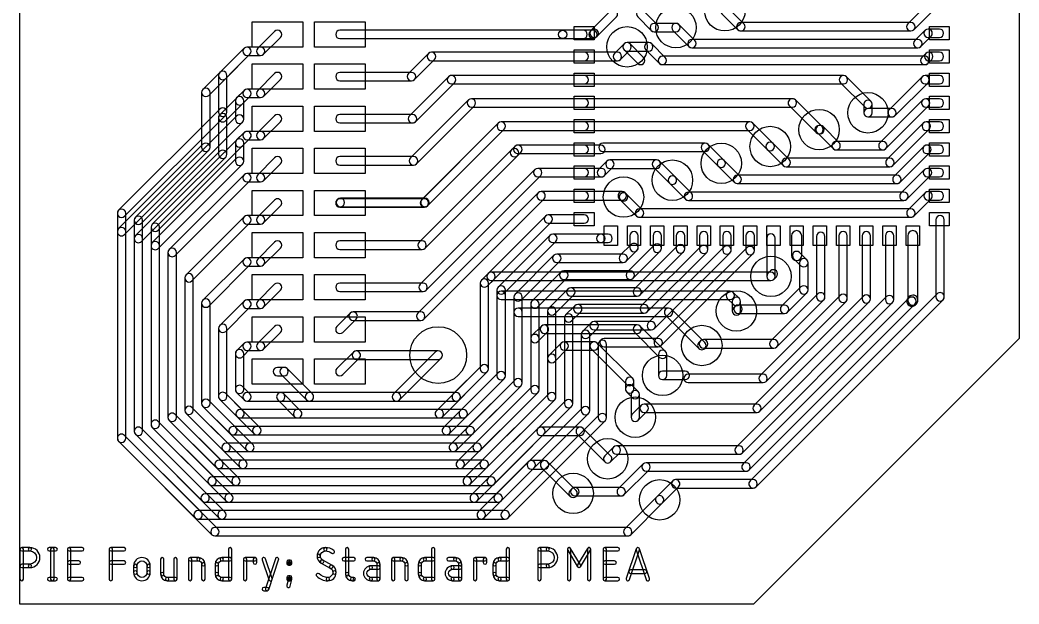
# Model space of a CAD drawing. Header units: millimetres. Extents: x 1 to 16.1, y 0 to 18.1.
# Drawn here: x 1 to 16.05, y 0 to 8.8 of the extents above; entities that cross this region are included whole.
import ezdxf

# ---------------------------------------------------------------- set-up
doc = ezdxf.new("R2010")
doc.units = ezdxf.units.MM
doc.header["$MEASUREMENT"] = 0
doc.layers.get('0').update_dxf_attribs({"linetype": 'CONTINUOUS'})
for name, color, linetype in [('1', 12, 'CONTINUOUS'), ('16', 132, 'CONTINUOUS'), ('18', 110, 'CONTINUOUS'), ('20', 31, 'CONTINUOUS'), ('21', 253, 'CONTINUOUS')]:
    doc.layers.add(name, color=color, linetype=linetype)

# ---------------------------------------------------------------- blocks, each defined once
blk = doc.blocks.new('RECT')
at = {"linetype": 'Continuous'}
blk.add_lwpolyline([(-0.5, 0.5), (0.5, 0.5), (0.5, -0.5), (-0.5, -0.5)], close=True, dxfattribs=at)
blk = doc.blocks.new('ROUNDV')
blk.add_circle((0, 0), 0.5)

msp = doc.modelspace()

# ---------------------------------------------------------------- linework, layer by layer
at = {"layer": '1'}
for points in [[(11.9047, 8.7434), (11.6634, 8.9847, 1), (11.5736, 8.8949), (11.8149, 8.6536, 1)], [(14.4648, 8.6536), (14.7163, 8.9051, 1), (14.6265, 8.9949), (14.375, 8.7434, 1)], [(11.0783, 8.3996, 1), (11.1681, 8.4894), (10.9268, 8.7307, 1), (10.837, 8.6409)], [(11.8598, 8.635), (14.4199, 8.635, 1), (14.4199, 8.762), (11.8598, 8.762, 1)], [(4.6705, 8.2836), (4.9245, 8.5376, 1), (4.8347, 8.6274), (4.5807, 8.3734, 1)], [(9.175, 8.519, -1), (9.175, 8.646, -1), (9.175, 8.519), (9.4825, 8.519, 1), (9.4825, 8.646), (9.175, 8.646), (5.8194, 8.646, 1), (5.8194, 8.519)], [(14.7255, 8.5551, 1), (14.6357, 8.6449), (14.4802, 8.4894, 1), (14.57, 8.3996)], [(14.6806, 8.5365), (14.85, 8.5365, 1), (14.85, 8.6635), (14.6806, 8.6635, 1)], [(10.1453, 8.3318), (10.4719, 8.3318, 1), (10.4719, 8.4588), (10.1453, 8.4588, 1)], [(10.3052, 8.1456, 1), (10.395, 8.2354), (10.1902, 8.4402, 1), (10.1004, 8.3504)], [(10.6318, 8.1456, 1), (10.7216, 8.2354), (10.5168, 8.4402, 1), (10.427, 8.3504)], [(14.5251, 8.381, 1), (14.5251, 8.508), (11.1232, 8.508, 1), (11.1232, 8.381)], [(4.099, 7.918), (4.4646, 8.2836, 1), (4.3748, 8.3734), (4.0092, 8.0078, 1)], [(4.4197, 8.392, 1), (4.4197, 8.265), (4.6256, 8.265, 1), (4.6256, 8.392)], [(7.2449, 8.2051, 1), (7.1551, 8.2949), (6.8526, 7.9924, 1), (6.9424, 7.9026)], [(9.5, 8.1865, 1), (9.5, 8.3135), (7.2, 8.3135, 1), (7.2, 8.1865)], [(14.7347, 8.2051, 1), (14.6449, 8.2949), (14.5854, 8.2354, 1), (14.6752, 8.1456)], [(14.85, 8.1865, 1), (14.85, 8.3135), (14.6898, 8.3135, 1), (14.6898, 8.1865)], [(14.6303, 8.127, 1), (14.6303, 8.254), (10.6767, 8.254, 1), (10.6767, 8.127)], [(4.1176, 7.4113), (4.1176, 7.9629, 1), (3.9906, 7.9629), (3.9906, 7.4113, 1)], [(4.6705, 7.6486), (4.9245, 7.9026, 1), (4.8347, 7.9924), (4.5807, 7.7384, 1)], [(6.8975, 7.884, 1), (6.8975, 8.011), (5.8194, 8.011, 1), (5.8194, 7.884)], [(6.9574, 7.2676), (7.5449, 7.8551, 1), (7.4551, 7.9449), (6.8676, 7.3574, 1)], [(7.5, 7.8365), (9.5, 7.8365, 1), (9.5, 7.9635), (7.5, 7.9635, 1)], [(14.5896, 7.9449), (14.0914, 7.4467, 1), (14.1812, 7.3569), (14.6794, 7.8551, 1)], [(14.6345, 7.8365), (14.85, 7.8365, 1), (14.85, 7.9635), (14.6345, 7.9635, 1)], [(4.353, 7.537), (4.4646, 7.6486, 1), (4.3748, 7.7384), (4.2632, 7.6268, 1)], [(4.6256, 7.757), (4.4197, 7.757, 1), (4.4197, 7.63), (4.6256, 7.63, 1)], [(4.2446, 7.5819), (4.2446, 7.3061, 1), (4.3716, 7.3061), (4.3716, 7.5819, 1)], [(7.8449, 7.5051, 1), (7.7551, 7.5949), (6.8826, 6.7224, 1), (6.9724, 6.6326)], [(7.8, 7.4865), (9.5, 7.4865, 1), (9.5, 7.6135), (7.8, 7.6135, 1)], [(14.5988, 7.5949), (13.9553, 6.9514, 1), (14.0451, 6.8616), (14.6886, 7.5051, 1)], [(14.6437, 7.4865), (14.85, 7.4865, 1), (14.85, 7.6135), (14.6437, 7.6135, 1)], [(2.4852, 5.9322, 1), (2.575, 5.8424), (4.099, 7.3664, 1), (4.0092, 7.4562)], [(4.5807, 7.1034, 1), (4.6705, 7.0136), (4.9245, 7.2676, 1), (4.8347, 7.3574)], [(6.9125, 7.249, 1), (6.9125, 7.376), (5.8194, 7.376, 1), (5.8194, 7.249)], [(13.7748, 7.3383), (14.1363, 7.3383, 1), (14.1363, 7.4653), (13.7748, 7.4653, 1)], [(4.2632, 7.351), (2.7392, 5.827, 1), (2.829, 5.7372), (4.353, 7.2612, 1)], [(7.1374, 5.9976), (8.2949, 7.1551, 1), (8.2051, 7.2449), (7.0476, 6.0874, 1)], [(8.25, 7.1365), (9.5, 7.1365, 1), (9.5, 7.2635), (8.25, 7.2635, 1)], [(14.1504, 6.6076), (14.6979, 7.1551, 1), (14.6081, 7.2449), (14.0606, 6.6974, 1)], [(14.653, 7.1365), (14.85, 7.1365, 1), (14.85, 7.2635), (14.653, 7.2635, 1)], [(4.3748, 7.1034), (2.9932, 5.7218, 1), (3.083, 5.632), (4.4646, 7.0136, 1)], [(4.6256, 7.122), (4.4197, 7.122, 1), (4.4197, 6.995), (4.6256, 6.995, 1)], [(13.0382, 7.0843), (13.0522, 7.0843, 1), (13.0522, 7.2113), (13.0382, 7.2113, 1)], [(13.0073, 7.1029), (13.2486, 6.8616, 1), (13.3384, 6.9514), (13.0971, 7.1927, 1)], [(12.2567, 6.8489), (12.498, 6.6076, 1), (12.5878, 6.6974), (12.3465, 6.9387, 1)], [(13.2935, 6.843), (14.0002, 6.843, 1), (14.0002, 6.97), (13.2935, 6.97, 1)], [(8.4949, 6.7551, 1), (8.4051, 6.8449), (7.0126, 5.4524, 1), (7.1024, 5.3626)], [(8.5449, 6.8051, 1), (8.4551, 6.8949), (8.4051, 6.8449, 1), (8.4949, 6.7551)], [(8.5, 6.7865), (9.5, 6.7865, 1), (9.5, 6.9135), (8.5, 6.9135, 1)], [(14.2556, 6.3536), (14.7071, 6.8051, 1), (14.6173, 6.8949), (14.1658, 6.4434, 1)], [(14.6622, 6.7865), (14.85, 6.7865, 1), (14.85, 6.9135), (14.6622, 6.9135, 1)], [(4.6705, 6.3786), (4.9245, 6.6326, 1), (4.8347, 6.7224), (4.5807, 6.4684, 1)], [(5.8194, 6.614), (6.9275, 6.614, 1), (6.9275, 6.741), (5.8194, 6.741, 1)], [(11.8512, 6.4434), (11.6099, 6.6847, 1), (11.5201, 6.5949), (11.7614, 6.3536, 1)], [(12.5429, 6.589), (14.1055, 6.589, 1), (14.1055, 6.716), (12.5429, 6.716, 1)], [(3.337, 5.251), (4.4646, 6.3786, 1), (4.3748, 6.4684), (3.2472, 5.3408, 1)], [(4.6256, 6.487), (4.4197, 6.487, 1), (4.4197, 6.36), (4.6256, 6.36, 1)], [(8.8449, 6.4551, 1), (8.7551, 6.5449), (7.0276, 4.8174, 1), (7.1174, 4.7276)], [(9.5, 6.4365, 1), (9.5, 6.5635), (8.8, 6.5635, 1), (8.8, 6.4365)], [(14.3608, 6.0996), (14.7163, 6.4551, 1), (14.6265, 6.5449), (14.271, 6.1894, 1)], [(14.85, 6.4365, 1), (14.85, 6.5635), (14.6714, 6.5635, 1), (14.6714, 6.4365)], [(11.1146, 6.1894), (10.8733, 6.4307, 1), (10.7835, 6.3409), (11.0248, 6.0996, 1)], [(11.8063, 6.335), (14.2107, 6.335, 1), (14.2107, 6.462), (11.8063, 6.462, 1)], [(7.0824, 4.2926), (8.8949, 6.1051, 1), (8.8051, 6.1949), (6.9926, 4.3824, 1)], [(8.85, 6.0865), (9.5, 6.0865, 1), (9.5, 6.2135), (8.85, 6.2135, 1)], [(10.0469, 6.0869), (10.2882, 5.8456, 1), (10.378, 5.9354), (10.1367, 6.1767, 1)], [(11.0697, 6.081), (14.3159, 6.081, 1), (14.3159, 6.208), (11.0697, 6.208, 1)], [(14.6357, 6.1949), (14.3762, 5.9354, 1), (14.466, 5.8456), (14.7255, 6.1051, 1)], [(14.6806, 6.0865), (14.85, 6.0865, 1), (14.85, 6.2135), (14.6806, 6.2135, 1)], [(4.6705, 5.7436), (4.9245, 5.9976, 1), (4.8347, 6.0874), (4.5807, 5.8334, 1)], [(5.8194, 5.979), (7.0925, 5.979, 1), (7.0925, 6.106), (5.8194, 6.106, 1)], [(2.4666, 2.4966, 1), (2.5936, 2.4966), (2.5936, 5.8873, 1), (2.4666, 5.8873)], [(10.3331, 5.827), (14.4211, 5.827, 1), (14.4211, 5.954), (10.3331, 5.954, 1)], [(2.7206, 2.6018, 1), (2.8476, 2.6018), (2.8476, 5.7821, 1), (2.7206, 5.7821)], [(2.9746, 2.707, 1), (3.1016, 2.707), (3.1016, 5.6769, 1), (2.9746, 5.6769)], [(3.5012, 4.9598, 1), (3.591, 4.87), (4.4646, 5.7436, 1), (4.3748, 5.8334)], [(4.4197, 5.852, 1), (4.4197, 5.725), (4.6256, 5.725, 1), (4.6256, 5.852)], [(8.9143, 5.8449), (7.9504, 4.881, 1), (8.0402, 4.7912), (9.0041, 5.7551, 1)], [(8.9592, 5.7365), (9.5, 5.7365, 1), (9.5, 5.8635), (8.9592, 5.8635, 1)], [(14.7965, 5.79), (14.7965, 4.6283, 1), (14.9235, 4.6283), (14.9235, 5.79, 1)], [(8.2044, 4.7758, 1), (8.2942, 4.686), (9.0728, 5.4646, 1), (8.983, 5.5544)], [(9.0279, 5.573, 1), (9.0279, 5.446), (9.75, 5.446, 1), (9.75, 5.573)], [(9.75, 5.573, 1), (9.75, 5.446), (9.8595, 5.446, 1), (9.8595, 5.573)], [(10.3135, 5.55, 1), (10.1865, 5.55), (10.1865, 5.3706, 1), (10.3135, 5.3706)], [(10.6635, 5.3614), (10.6635, 5.55, 1), (10.5365, 5.55), (10.5365, 5.3614, 1)], [(11.0135, 5.3522), (11.0135, 5.55, 1), (10.8865, 5.55), (10.8865, 5.3522, 1)], [(11.3635, 5.343), (11.3635, 5.55, 1), (11.2365, 5.55), (11.2365, 5.343, 1)], [(11.7135, 5.3337), (11.7135, 5.55, 1), (11.5865, 5.55), (11.5865, 5.3337, 1)], [(12.0635, 5.55, 1), (11.9365, 5.55), (11.9365, 5.3245, 1), (12.0635, 5.3245)], [(12.3765, 4.937), (12.3765, 5.513, 1), (12.2495, 5.513), (12.2495, 4.937, 1)], [(12.7762, 5.55, 1), (12.6238, 5.55), (12.6238, 5.2505, 1), (12.7762, 5.2505)], [(13.1258, 4.6267), (13.1258, 5.5377, 1), (12.9988, 5.5377), (12.9988, 4.6267, 1)], [(13.4635, 4.6052), (13.4635, 5.55, 1), (13.3365, 5.55), (13.3365, 4.6052, 1)], [(13.8135, 5.55, 1), (13.6865, 5.55), (13.6865, 4.596, 1), (13.8135, 4.596)], [(14.1635, 4.5868), (14.1635, 5.55, 1), (14.0365, 5.55), (14.0365, 4.5868, 1)], [(14.5262, 5.55, 1), (14.3738, 5.55), (14.3738, 4.5775, 1), (14.5262, 4.5775)], [(4.6705, 5.1086), (4.9245, 5.3626, 1), (4.8347, 5.4524), (4.5807, 5.1984, 1)], [(5.8194, 5.344), (7.0575, 5.344, 1), (7.0575, 5.471), (5.8194, 5.471, 1)], [(10.044, 5.2544, 1), (10.1338, 5.1646), (10.2949, 5.3257, 1), (10.2051, 5.4155)], [(10.6449, 5.3165, 1), (10.5551, 5.4063), (10.1492, 5.0004, 1), (10.239, 4.9106)], [(3.2286, 2.8122, 1), (3.3556, 2.8122), (3.3556, 5.2959, 1), (3.2286, 5.2959)], [(9.132, 5.1646, 1), (9.0422, 5.2544), (8.4584, 4.6706, 1), (8.5482, 4.5808)], [(10.0889, 5.273), (9.0871, 5.273, 1), (9.0871, 5.146), (10.0889, 5.146, 1)], [(10.9949, 5.3073, 1), (10.9051, 5.3971), (10.2544, 4.7464, 1), (10.3442, 4.6566)], [(11.3449, 5.2981, 1), (11.2551, 5.3879), (10.3596, 4.4924, 1), (10.4494, 4.4026)], [(11.6051, 5.3786), (10.4649, 4.2384, 1), (10.5547, 4.1486), (11.6949, 5.2888, 1)], [(11.9551, 5.3694), (10.5701, 3.9844, 1), (10.6599, 3.8946), (12.0449, 5.2796, 1)], [(12.8532, 5.1871), (12.7449, 5.2954, 1), (12.6551, 5.2056), (12.7634, 5.0973, 1)], [(3.7552, 4.5788, 1), (3.845, 4.489), (4.4646, 5.1086, 1), (4.3748, 5.1984)], [(4.6256, 5.217), (4.4197, 5.217, 1), (4.4197, 5.09), (4.6256, 5.09, 1)], [(12.8718, 4.7319), (12.8718, 5.1422, 1), (12.7448, 5.1422), (12.7448, 4.7319, 1)], [(3.4826, 2.9175, 1), (3.6096, 2.9175), (3.6096, 4.9149, 1), (3.4826, 4.9149)], [(8.8022, 4.4755), (9.2373, 4.9106, 1), (9.1474, 5.0004), (8.7124, 4.5654, 1)], [(10.1941, 5.019), (9.1924, 5.019, 1), (9.1924, 4.892), (10.1941, 4.892, 1)], [(12.2681, 4.9819, 1), (12.3579, 4.8921), (12.3949, 4.9292, 1), (12.3051, 5.019)], [(4.6705, 4.4736), (4.9245, 4.7276, 1), (4.8347, 4.8174), (4.5807, 4.5634, 1)], [(7.0725, 4.709, 1), (7.0725, 4.836), (5.8194, 4.836, 1), (5.8194, 4.709)], [(8.0588, 3.5448), (8.0588, 4.8361, 1), (7.9318, 4.8361), (7.9318, 3.5448, 1)], [(8.3128, 4.7309, 1), (8.1858, 4.7309), (8.1858, 3.4396, 1), (8.3128, 3.4396)], [(8.5668, 3.3344), (8.5668, 4.6257, 1), (8.4398, 4.6257), (8.4398, 3.3344, 1)], [(9.2527, 4.7464), (8.9664, 4.4601, 1), (9.0562, 4.3703), (9.3425, 4.6566, 1)], [(10.2993, 4.765), (9.2976, 4.765, 1), (9.2976, 4.638), (10.2993, 4.638, 1)], [(11.998, 1.8562, 1), (12.0878, 1.7664), (14.9049, 4.5834, 1), (14.8151, 4.6732)], [(12.2397, 3.3551), (13.4449, 4.5603, 1), (13.3551, 4.6501), (12.1499, 3.4449, 1)], [(13.1072, 4.5818, 1), (13.0174, 4.6716), (12.3116, 3.9658, 1), (12.4014, 3.876)], [(12.8532, 4.687, 1), (12.7634, 4.7768), (12.4732, 4.4866, 1), (12.563, 4.3968)], [(3.7366, 3.0227, 1), (3.8636, 3.0227), (3.8636, 4.5339, 1), (3.7366, 4.5339)], [(4.3748, 4.5634), (4.0092, 4.1978, 1), (4.099, 4.108), (4.4646, 4.4736, 1)], [(4.6256, 4.582), (4.4197, 4.582, 1), (4.4197, 4.455), (4.6256, 4.455, 1)], [(8.8208, 3.2292), (8.8208, 4.5205, 1), (8.6938, 4.5205), (8.6938, 3.2292, 1)], [(14.1449, 4.5419, 1), (14.0551, 4.6317), (11.7876, 2.3642, 1), (11.8774, 2.2744)], [(11.9826, 2.0204), (14.4799, 4.5176, 1), (14.3901, 4.6074), (11.8928, 2.1102, 1)], [(13.7949, 4.5511, 1), (13.7051, 4.6409), (12.058, 2.9938, 1), (12.1478, 2.904)], [(14.4889, 4.5087), (14.5039, 4.5237, 1), (14.3961, 4.6314), (14.3811, 4.6164, 1)], [(5.9745, 4.3824), (5.7745, 4.1824, 1), (5.8643, 4.0926), (6.0643, 4.2926, 1)], [(7.0375, 4.401), (6.0194, 4.401, 1), (6.0194, 4.274), (7.0375, 4.274, 1)], [(9.0748, 4.4152, 1), (8.9478, 4.4152), (8.9478, 3.124, 1), (9.0748, 3.124)], [(9.3579, 4.4924), (9.2204, 4.3549, 1), (9.3102, 4.2651), (9.4477, 4.4026, 1)], [(9.3288, 4.31, 1), (9.2018, 4.31), (9.2018, 3.0188, 1), (9.3288, 3.0188)], [(10.4045, 4.511), (9.4028, 4.511, 1), (9.4028, 4.384), (10.4045, 4.384, 1)], [(11.8626, 4.3968, 1), (11.7728, 4.4866), (11.7472, 4.4611, 1), (11.837, 4.3713)], [(12.5181, 4.3782, 1), (12.5181, 4.5052), (11.8177, 4.5052, 1), (11.8177, 4.3782)], [(4.1176, 3.1279), (4.1176, 4.1529, 1), (3.9906, 4.1529), (3.9906, 3.1279, 1)], [(9.6949, 4.1486, 1), (9.6051, 4.2384), (9.4744, 4.1077, 1), (9.5642, 4.0179)], [(9.65, 4.13), (10.5098, 4.13, 1), (10.5098, 4.257), (9.65, 4.257, 1)], [(4.6705, 3.8386), (4.9245, 4.0926, 1), (4.8347, 4.1824), (4.5807, 3.9284, 1)], [(9.5828, 2.9136), (9.5828, 4.0628, 1), (9.4558, 4.0628), (9.4558, 2.9136, 1)], [(4.353, 3.727), (4.4646, 3.8386, 1), (4.3748, 3.9284), (4.2632, 3.8168, 1)], [(4.6256, 3.947), (4.4197, 3.947, 1), (4.4197, 3.82), (4.6256, 3.82, 1)], [(9.8368, 2.8084), (9.8368, 3.9128, 1), (9.7098, 3.9128), (9.7098, 2.8084, 1)], [(9.8, 3.876), (10.615, 3.876, 1), (10.615, 4.003), (9.8, 4.003, 1)], [(11.3162, 3.8504), (11.3417, 3.876, 1), (11.2519, 3.9658), (11.2264, 3.9402, 1)], [(12.3565, 3.8574, 1), (12.3565, 3.9844), (11.2968, 3.9844, 1), (11.2968, 3.8574)], [(4.2446, 3.7719), (4.2446, 3.2331, 1), (4.3716, 3.2331), (4.3716, 3.7719, 1)], [(6.022, 3.7949), (5.7745, 3.5474, 1), (5.8643, 3.4576), (6.1118, 3.7051, 1)], [(7.3, 3.6865, 1), (7.3, 3.8135), (6.0669, 3.8135, 1), (6.0669, 3.6865)], [(8.0402, 3.4999, 1), (7.9504, 3.5897), (7.5271, 3.1664, 1), (7.6169, 3.0766)], [(7.7221, 2.8226), (8.2942, 3.3947, 1), (8.2044, 3.4845), (7.6323, 2.9124, 1)], [(11.0219, 3.3807, 1), (11.0219, 3.5077), (10.6807, 3.5077, 1), (10.6807, 3.3807)], [(11.0661, 3.4635, 1), (11.0661, 3.3365), (12.1948, 3.3365, 1), (12.1948, 3.4635)], [(8.5482, 3.2895, 1), (8.4584, 3.3793), (7.7375, 2.6584, 1), (7.8273, 2.5686)], [(4.2696, 2.8226, 1), (4.3594, 2.9124), (4.099, 3.1728, 1), (4.0092, 3.083)], [(4.4646, 3.1664), (4.353, 3.278, 1), (4.2632, 3.1882), (4.3748, 3.0766, 1)], [(4.4197, 3.058), (7.572, 3.058, 1), (7.572, 3.185), (4.4197, 3.185, 1)], [(8.7124, 3.2741), (7.8427, 2.4044, 1), (7.9325, 2.3146), (8.8022, 3.1843, 1)], [(8.0377, 2.0606), (9.0562, 3.0791, 1), (8.9664, 3.1689), (7.9479, 2.1504, 1)], [(4.2542, 2.6584), (3.845, 3.0676, 1), (3.7552, 2.9778), (4.1644, 2.5686, 1)], [(8.1429, 1.8066), (9.3102, 2.9739, 1), (9.2204, 3.0637), (8.0531, 1.8964, 1)], [(10.358, 2.9938), (10.2237, 2.8595, 1), (10.3135, 2.7697), (10.4478, 2.904, 1)], [(10.4029, 3.0124, 1), (10.4029, 2.8854), (12.1029, 2.8854, 1), (12.1029, 3.0124)], [(3.2472, 2.7673), (3.9539, 2.0606, 1), (4.0437, 2.1504), (3.337, 2.8571, 1)], [(4.0592, 2.3146, 1), (4.149, 2.4044), (3.591, 2.9624, 1), (3.5012, 2.8726)], [(4.3145, 2.804), (7.6772, 2.804, 1), (7.6772, 2.931), (4.3145, 2.931, 1)], [(9.5642, 2.8687, 1), (9.4744, 2.9585), (8.1583, 1.6424, 1), (8.2481, 1.5526)], [(9.7284, 2.8533), (8.2635, 1.3884, 1), (8.3534, 1.2986), (9.8182, 2.7634, 1)], [(2.9932, 2.6621), (3.8487, 1.8066, 1), (3.9385, 1.8964), (3.083, 2.7519, 1)], [(2.4852, 2.4517), (3.6383, 1.2986, 1), (3.7281, 1.3884), (2.575, 2.5415, 1)], [(2.7392, 2.5569), (3.7435, 1.5526, 1), (3.8333, 1.6424), (2.829, 2.6467, 1)], [(4.2093, 2.55), (7.7824, 2.55, 1), (7.7824, 2.677), (4.2093, 2.677, 1)], [(4.1041, 2.296), (7.8876, 2.296, 1), (7.8876, 2.423), (4.1041, 2.423, 1)], [(9.8983, 2.1431), (10.0296, 2.2744, 1), (9.9398, 2.3642), (9.8085, 2.2329, 1)], [(11.8325, 2.3828), (9.9847, 2.3828, 1), (9.9847, 2.2558), (11.8325, 2.2558, 1)], [(3.9988, 2.042), (7.9928, 2.042, 1), (7.9928, 2.169), (3.9988, 2.169, 1)], [(10.1035, 1.6478), (10.476, 2.0204, 1), (10.3862, 2.1102), (10.0137, 1.7376, 1)], [(10.4311, 2.0018), (11.9377, 2.0018, 1), (11.9377, 2.1288), (10.4311, 2.1288, 1)], [(3.8936, 1.788), (8.098, 1.788, 1), (8.098, 1.915), (3.8936, 1.915, 1)], [(10.8327, 1.8562), (10.5914, 1.6149, 1), (10.6812, 1.5251), (10.9225, 1.7664, 1)], [(10.8776, 1.7478), (12.0429, 1.7478, 1), (12.0429, 1.8748), (10.8776, 1.8748, 1)], [(3.7884, 1.534), (8.2032, 1.534, 1), (8.2032, 1.661), (3.7884, 1.661, 1)], [(9.403, 1.6478, 1), (9.3132, 1.7376), (9.2877, 1.7121, 1), (9.3775, 1.6223)], [(9.3581, 1.6292), (10.0586, 1.6292, 1), (10.0586, 1.7562), (9.3581, 1.7562, 1)], [(3.6832, 1.28), (8.3085, 1.28, 1), (8.3085, 1.407), (3.6832, 1.407, 1)]]:
    msp.add_lwpolyline(points, format="xyb", close=True, dxfattribs=at)
at = {"layer": '1', "linetype": 'Continuous'}
for points in [[(5.2606, 8.773), (5.2606, 8.392), (4.4986, 8.392), (4.4986, 8.773)], [(6.2004, 8.773), (6.2004, 8.392), (5.4384, 8.392), (5.4384, 8.773)], [(9.35, 8.7), (9.65, 8.7), (9.65, 8.5), (9.35, 8.5)], [(14.7, 8.7), (15, 8.7), (15, 8.5), (14.7, 8.5)], [(9.35, 8.35), (9.65, 8.35), (9.65, 8.15), (9.35, 8.15)], [(14.7, 8.35), (15, 8.35), (15, 8.15), (14.7, 8.15)], [(5.2606, 8.138), (5.2606, 7.757), (4.4986, 7.757), (4.4986, 8.138)], [(6.2004, 8.138), (6.2004, 7.757), (5.4384, 7.757), (5.4384, 8.138)], [(9.35, 8), (9.65, 8), (9.65, 7.8), (9.35, 7.8)], [(14.7, 8), (15, 8), (15, 7.8), (14.7, 7.8)], [(9.35, 7.65), (9.65, 7.65), (9.65, 7.45), (9.35, 7.45)], [(14.7, 7.65), (15, 7.65), (15, 7.45), (14.7, 7.45)], [(5.2606, 7.503), (5.2606, 7.122), (4.4986, 7.122), (4.4986, 7.503)], [(6.2004, 7.503), (6.2004, 7.122), (5.4384, 7.122), (5.4384, 7.503)], [(9.35, 7.3), (9.65, 7.3), (9.65, 7.1), (9.35, 7.1)], [(14.7, 7.3), (15, 7.3), (15, 7.1), (14.7, 7.1)], [(9.35, 6.95), (9.65, 6.95), (9.65, 6.75), (9.35, 6.75)], [(14.7, 6.95), (15, 6.95), (15, 6.75), (14.7, 6.75)], [(5.2606, 6.868), (5.2606, 6.487), (4.4986, 6.487), (4.4986, 6.868)], [(6.2004, 6.868), (6.2004, 6.487), (5.4384, 6.487), (5.4384, 6.868)], [(9.35, 6.6), (9.65, 6.6), (9.65, 6.4), (9.35, 6.4)], [(14.7, 6.6), (15, 6.6), (15, 6.4), (14.7, 6.4)], [(5.2606, 6.233), (5.2606, 5.852), (4.4986, 5.852), (4.4986, 6.233)], [(6.2004, 6.233), (6.2004, 5.852), (5.4384, 5.852), (5.4384, 6.233)], [(9.35, 6.25), (9.65, 6.25), (9.65, 6.05), (9.35, 6.05)], [(14.7, 6.25), (15, 6.25), (15, 6.05), (14.7, 6.05)], [(9.35, 5.9), (9.65, 5.9), (9.65, 5.7), (9.35, 5.7)], [(14.7, 5.9), (15, 5.9), (15, 5.7), (14.7, 5.7)], [(5.2606, 5.598), (5.2606, 5.217), (4.4986, 5.217), (4.4986, 5.598)], [(6.2004, 5.598), (6.2004, 5.217), (5.4384, 5.217), (5.4384, 5.598)], [(9.8, 5.4), (9.8, 5.7), (10, 5.7), (10, 5.4)], [(10.15, 5.4), (10.15, 5.7), (10.35, 5.7), (10.35, 5.4)], [(10.5, 5.4), (10.5, 5.7), (10.7, 5.7), (10.7, 5.4)], [(10.85, 5.4), (10.85, 5.7), (11.05, 5.7), (11.05, 5.4)], [(11.2, 5.4), (11.2, 5.7), (11.4, 5.7), (11.4, 5.4)], [(11.55, 5.4), (11.55, 5.7), (11.75, 5.7), (11.75, 5.4)], [(11.9, 5.4), (11.9, 5.7), (12.1, 5.7), (12.1, 5.4)], [(12.25, 5.4), (12.25, 5.7), (12.45, 5.7), (12.45, 5.4)], [(12.6, 5.4), (12.6, 5.7), (12.8, 5.7), (12.8, 5.4)], [(12.95, 5.4), (12.95, 5.7), (13.15, 5.7), (13.15, 5.4)], [(13.3, 5.4), (13.3, 5.7), (13.5, 5.7), (13.5, 5.4)], [(13.65, 5.4), (13.65, 5.7), (13.85, 5.7), (13.85, 5.4)], [(14, 5.4), (14, 5.7), (14.2, 5.7), (14.2, 5.4)], [(14.35, 5.4), (14.35, 5.7), (14.55, 5.7), (14.55, 5.4)], [(5.2606, 4.963), (5.2606, 4.582), (4.4986, 4.582), (4.4986, 4.963)], [(6.2004, 4.963), (6.2004, 4.582), (5.4384, 4.582), (5.4384, 4.963)], [(5.2606, 4.328), (5.2606, 3.947), (4.4986, 3.947), (4.4986, 4.328)], [(6.2004, 4.328), (6.2004, 3.947), (5.4384, 3.947), (5.4384, 4.328)], [(5.2606, 3.693), (5.2606, 3.312), (4.4986, 3.312), (4.4986, 3.693)], [(6.2004, 3.693), (6.2004, 3.312), (5.4384, 3.312), (5.4384, 3.693)]]:
    msp.add_lwpolyline(points, close=True, dxfattribs=at)
at = {"layer": '16'}
for points in [[(9.6949, 8.5556), (9.985, 8.8457, 1), (9.8952, 8.9355), (9.6051, 8.6454, 1)], [(10.3056, 8.8457), (10.5104, 8.6409, 1), (10.6002, 8.7307), (10.3954, 8.9355, 1)], [(10.5553, 8.6223), (10.8819, 8.6223, 1), (10.8819, 8.7493), (10.5553, 8.7493, 1)], [(4.8347, 8.6274), (4.5807, 8.3734, 1), (4.6705, 8.2836), (4.9245, 8.5376, 1)], [(5.8194, 8.519), (9.6325, 8.519, 1), (9.6325, 8.646), (5.8194, 8.646, 1)], [(9.6774, 8.5376), (9.6949, 8.5551, 1), (9.6051, 8.6449), (9.5876, 8.6274, 1)], [(9.7135, 8.6), (9.7135, 8.6005, 1), (9.5865, 8.6005), (9.5865, 8.6, 1)], [(10.0449, 8.2051), (10.1902, 8.3504, 1), (10.1004, 8.4402), (9.9551, 8.2949, 1)], [(4.3748, 8.3734), (3.7552, 7.7538, 1), (3.845, 7.664), (4.4646, 8.2836, 1)], [(4.6256, 8.392), (4.4197, 8.392, 1), (4.4197, 8.265), (4.6256, 8.265, 1)], [(6.9424, 7.9026), (7.2449, 8.2051, 1), (7.1551, 8.2949), (6.8526, 7.9924, 1)], [(7.2, 8.1865), (10, 8.1865, 1), (10, 8.3135), (7.2, 8.3135, 1)], [(4.8347, 7.9924), (4.5807, 7.7384, 1), (4.6705, 7.6486), (4.9245, 7.9026, 1)], [(5.8194, 7.884), (6.8975, 7.884, 1), (6.8975, 8.011), (5.8194, 8.011, 1)], [(6.9574, 7.2676), (7.5449, 7.8551, 1), (7.4551, 7.9449), (6.8676, 7.3574, 1)], [(7.5, 7.8365), (13.4051, 7.8365, 1), (13.4051, 7.9635), (7.5, 7.9635, 1)], [(13.3602, 7.8551), (13.7299, 7.4854, 1), (13.8197, 7.5752), (13.45, 7.9449, 1)], [(3.7366, 7.7089), (3.7366, 6.8815, 1), (3.8636, 6.8815), (3.8636, 7.7089, 1)], [(4.3748, 7.7384), (4.0092, 7.3728, 1), (4.099, 7.283), (4.4646, 7.6486, 1)], [(4.6256, 7.757), (4.4197, 7.757, 1), (4.4197, 7.63), (4.6256, 7.63, 1)], [(6.9724, 6.6326), (7.8449, 7.5051, 1), (7.7551, 7.5949), (6.8826, 6.7224, 1)], [(7.8, 7.4865), (12.636, 7.4865, 1), (12.636, 7.6135), (7.8, 7.6135, 1)], [(12.5911, 7.5051), (12.9933, 7.1029, 1), (13.0831, 7.1927), (12.6809, 7.5949, 1)], [(13.7113, 7.5303), (13.7113, 7.4018, 1), (13.8383, 7.4018), (13.8383, 7.5303, 1)], [(3.9906, 7.3279), (3.9906, 6.7763, 1), (4.1176, 6.7763), (4.1176, 7.3279, 1)], [(4.8347, 7.3574), (4.5807, 7.1034, 1), (4.6705, 7.0136), (4.9245, 7.2676, 1)], [(5.8194, 7.249), (6.9125, 7.249, 1), (6.9125, 7.376), (5.8194, 7.376, 1)], [(7.1449, 6.0051), (8.2949, 7.1551, 1), (8.2051, 7.2449), (7.0551, 6.0949, 1)], [(8.25, 7.1365), (11.9954, 7.1365, 1), (11.9954, 7.2635), (8.25, 7.2635, 1)], [(11.9505, 7.1551), (12.2567, 6.8489, 1), (12.3465, 6.9387), (12.0403, 7.2449, 1)], [(4.3748, 7.1034), (4.2632, 6.9918, 1), (4.353, 6.902), (4.4646, 7.0136, 1)], [(4.6256, 7.122), (4.4197, 7.122, 1), (4.4197, 6.995), (4.6256, 6.995, 1)], [(3.7552, 6.9264), (2.4852, 5.6564, 1), (2.575, 5.5666), (3.845, 6.8366, 1)], [(4.2446, 6.9469), (4.2446, 6.6711, 1), (4.3716, 6.6711), (4.3716, 6.9469, 1)], [(9.7814, 6.8176), (11.3237, 6.8176, 1), (11.3237, 6.9446), (9.7814, 6.9446, 1)], [(11.2788, 6.8362), (11.5201, 6.5949, 1), (11.6099, 6.6847), (11.3686, 6.926, 1)], [(4.0092, 6.8212), (2.7392, 5.5512, 1), (2.829, 5.4614), (4.099, 6.7314, 1)], [(7.1024, 5.3626), (8.5449, 6.8051, 1), (8.4551, 6.8949), (7.0126, 5.4524, 1)], [(8.5, 6.7865), (9.7503, 6.7865, 1), (9.7503, 6.9135), (8.5, 6.9135, 1)], [(4.2632, 6.716), (2.9932, 5.446, 1), (3.083, 5.3562), (4.353, 6.6262, 1)], [(4.8347, 6.7224), (4.5807, 6.4684, 1), (4.6705, 6.3786), (4.9245, 6.6326, 1)], [(5.8194, 6.614), (6.9275, 6.614, 1), (6.9275, 6.741), (5.8194, 6.741, 1)], [(9.8044, 6.4551), (9.9315, 6.5822, 1), (9.8417, 6.672), (9.7146, 6.5449, 1)], [(9.8866, 6.5636), (10.5871, 6.5636, 1), (10.5871, 6.6906), (9.8866, 6.6906, 1)], [(10.5422, 6.5822), (10.7835, 6.3409, 1), (10.8733, 6.4307), (10.632, 6.672, 1)], [(4.3748, 6.4684), (3.2472, 5.3408, 1), (3.337, 5.251), (4.4646, 6.3786, 1)], [(4.6256, 6.487), (4.4197, 6.487, 1), (4.4197, 6.36), (4.6256, 6.36, 1)], [(7.1174, 4.7276), (8.8449, 6.4551, 1), (8.7551, 6.5449), (7.0276, 4.8174, 1)], [(8.8, 6.4365), (9.7595, 6.4365, 1), (9.7595, 6.5635), (8.8, 6.5635, 1)], [(7.0824, 4.2926), (8.8949, 6.1051, 1), (8.8051, 6.1949), (6.9926, 4.3824, 1)], [(8.85, 6.0865), (10.0736, 6.0865, 1), (10.0736, 6.2135), (8.85, 6.2135, 1)], [(10.0287, 6.1051), (10.0469, 6.0869, 1), (10.1367, 6.1767), (10.1185, 6.1949, 1)], [(4.8347, 6.0874), (4.5807, 5.8334, 1), (4.6705, 5.7436), (4.9245, 5.9976, 1)], [(5.8643, 5.9976), (5.8718, 6.0051, 1), (5.782, 6.0949), (5.7745, 6.0874, 1)], [(5.8269, 5.9865), (7.1, 5.9865, 1), (7.1, 6.1135), (5.8269, 6.1135, 1)], [(4.3748, 5.8334), (3.5012, 4.9598, 1), (3.591, 4.87), (4.4646, 5.7436, 1)], [(4.6256, 5.852), (4.4197, 5.852, 1), (4.4197, 5.725), (4.6256, 5.725, 1)], [(2.4666, 5.6115), (2.4666, 2.4966, 1), (2.5936, 2.4966), (2.5936, 5.6115, 1)], [(2.7206, 5.5063), (2.7206, 2.6018, 1), (2.8476, 2.6018), (2.8476, 5.5063, 1)], [(2.9746, 5.4011), (2.9746, 2.707, 1), (3.1016, 2.707), (3.1016, 5.4011, 1)], [(4.8347, 5.4524), (4.5807, 5.1984, 1), (4.6705, 5.1086), (4.9245, 5.3626, 1)], [(5.8194, 5.344), (7.0575, 5.344, 1), (7.0575, 5.471), (5.8194, 5.471, 1)], [(3.2286, 5.2959), (3.2286, 2.8122, 1), (3.3556, 2.8122), (3.3556, 5.2959, 1)], [(4.3748, 5.1984), (3.7552, 4.5788, 1), (3.845, 4.489), (4.4646, 5.1086, 1)], [(4.6256, 5.217), (4.4197, 5.217, 1), (4.4197, 5.09), (4.6256, 5.09, 1)], [(3.4826, 4.9149), (3.4826, 2.9175, 1), (3.6096, 2.9175), (3.6096, 4.9149, 1)], [(8.0402, 4.7912), (8.1411, 4.8921, 1), (8.0513, 4.9819), (7.9504, 4.881, 1)], [(8.0962, 4.8735), (12.313, 4.8735, 1), (12.313, 5.0005), (8.0962, 5.0005, 1)], [(4.8347, 4.8174), (4.5807, 4.5634, 1), (4.6705, 4.4736), (4.9245, 4.7276, 1)], [(5.8194, 4.709), (7.0725, 4.709, 1), (7.0725, 4.836), (5.8194, 4.836, 1)], [(8.0588, 3.5448), (8.0588, 4.8361, 1), (7.9318, 4.8361), (7.9318, 3.5448, 1)], [(8.3128, 3.4396), (8.3128, 4.65, 1), (8.1858, 4.65), (8.1858, 3.4396, 1)], [(8.2493, 4.5865), (11.7, 4.5865, 1), (11.7, 4.7135), (8.2493, 4.7135, 1)], [(11.6551, 4.6051), (11.7472, 4.513, 1), (11.837, 4.6028), (11.7449, 4.6949, 1)], [(3.7366, 4.5339), (3.7366, 3.0227, 1), (3.8636, 3.0227), (3.8636, 4.5339, 1)], [(4.3748, 4.5634), (4.0092, 4.1978, 1), (4.099, 4.108), (4.4646, 4.4736, 1)], [(4.6256, 4.582), (4.4197, 4.582, 1), (4.4197, 4.455), (4.6256, 4.455, 1)], [(11.7286, 4.5579), (11.7286, 4.4162, 1), (11.8556, 4.4162), (11.8556, 4.5579, 1)], [(5.8643, 4.0926), (6.0643, 4.2926, 1), (5.9745, 4.3824), (5.7745, 4.1824, 1)], [(7.0375, 4.401), (6.0194, 4.401, 1), (6.0194, 4.274), (7.0375, 4.274, 1)], [(8.5668, 3.3344), (8.5668, 4.396, 1), (8.4398, 4.396), (8.4398, 3.3344, 1)], [(8.5033, 4.3325), (10.7706, 4.3325, 1), (10.7706, 4.4595), (8.5033, 4.4595, 1)], [(10.7257, 4.3511), (11.2264, 3.8504, 1), (11.3162, 3.9402), (10.8155, 4.4409, 1)], [(3.9906, 4.1529), (3.9906, 3.1279, 1), (4.1176, 3.1279), (4.1176, 4.1529, 1)], [(4.8347, 4.1824), (4.5807, 3.9284, 1), (4.6705, 3.8386), (4.9245, 4.0926, 1)], [(8.8022, 3.9551), (8.9442, 4.0971, 1), (8.8544, 4.1869), (8.7124, 4.0449, 1)], [(8.8208, 3.2292), (8.8208, 4, 1), (8.6938, 4), (8.6938, 3.2292, 1)], [(8.8993, 4.0785), (10.3, 4.0785, 1), (10.3, 4.2055), (8.8993, 4.2055, 1)], [(10.2551, 4.0971), (10.6358, 3.7164, 1), (10.7256, 3.8062), (10.3449, 4.1869, 1)], [(4.3748, 3.9284), (4.2632, 3.8168, 1), (4.353, 3.727), (4.4646, 3.8386, 1)], [(4.6256, 3.947), (4.4197, 3.947, 1), (4.4197, 3.82), (4.6256, 3.82, 1)], [(9.0562, 3.6551), (9.2442, 3.8431, 1), (9.1544, 3.9329), (8.9664, 3.7449, 1)], [(9.1993, 3.8245), (9.65, 3.8245, 1), (9.65, 3.9515), (9.1993, 3.9515, 1)], [(9.6051, 3.8431), (10.1405, 3.3077, 1), (10.2303, 3.3975), (9.6949, 3.9329, 1)], [(4.2446, 3.7719), (4.2446, 3.2331, 1), (4.3716, 3.2331), (4.3716, 3.7719, 1)], [(7.2551, 3.7949), (6.6266, 3.1664, 1), (6.7164, 3.0766), (7.3449, 3.7051, 1)], [(9.0748, 3.124), (9.0748, 3.7, 1), (8.9478, 3.7), (8.9478, 3.124, 1)], [(10.6172, 3.7613), (10.6172, 3.4442, 1), (10.7442, 3.4442), (10.7442, 3.7613, 1)], [(4.9785, 3.566), (4.8796, 3.566, 1), (4.8796, 3.439), (4.9785, 3.439, 1)], [(5.4044, 3.1664), (5.0234, 3.5474, 1), (4.9336, 3.4576), (5.3146, 3.0766, 1)], [(7.3629, 2.8226), (8.0402, 3.4999, 1), (7.9504, 3.5897), (7.2731, 2.9124, 1)], [(7.4681, 2.5686), (8.2942, 3.3947, 1), (8.2044, 3.4845), (7.3783, 2.6584, 1)], [(7.5733, 2.3146), (8.5482, 3.2895, 1), (8.4584, 3.3793), (7.4835, 2.4044, 1)], [(10.1219, 3.3526), (10.1219, 3.239, 1), (10.2489, 3.239), (10.2489, 3.3526, 1)], [(4.0092, 3.083), (4.5236, 2.5686, 1), (4.6134, 2.6584), (4.099, 3.1728, 1)], [(4.2632, 3.1882), (4.3748, 3.0766, 1), (4.4646, 3.1664), (4.353, 3.278, 1)], [(4.4197, 3.058), (4.9285, 3.058, 1), (4.9285, 3.185), (4.4197, 3.185, 1)], [(4.8836, 3.0766), (5.1376, 2.8226, 1), (5.2274, 2.9124), (4.9734, 3.1664, 1)], [(6.6715, 3.185), (5.3595, 3.185, 1), (5.3595, 3.058), (6.6715, 3.058, 1)], [(7.6785, 2.0606), (8.8022, 3.1843, 1), (8.7124, 3.2741), (7.5887, 2.1504, 1)], [(7.7837, 1.8066), (9.0562, 3.0791, 1), (8.9664, 3.1689), (7.6939, 1.8964, 1)], [(10.1405, 3.1941), (10.2237, 3.1109, 1), (10.3135, 3.2007), (10.2303, 3.2839, 1)], [(10.2051, 3.1558), (10.2051, 2.8146, 1), (10.3321, 2.8146), (10.3321, 3.1558, 1)], [(3.7552, 2.9778), (4.4184, 2.3146, 1), (4.5082, 2.4044), (3.845, 3.0676, 1)], [(3.2472, 2.7673), (4.2079, 1.8066, 1), (4.2977, 1.8964), (3.337, 2.8571, 1)], [(3.5012, 2.8726), (4.3132, 2.0606, 1), (4.403, 2.1504), (3.591, 2.9624, 1)], [(5.1825, 2.804), (7.318, 2.804, 1), (7.318, 2.931), (5.1825, 2.931, 1)], [(2.9932, 2.6621), (4.1027, 1.5526, 1), (4.1925, 1.6424), (3.083, 2.7519, 1)], [(2.4852, 2.4517), (3.8923, 1.0446, 1), (3.9821, 1.1344), (2.575, 2.5415, 1)], [(2.7392, 2.5569), (3.9975, 1.2986, 1), (4.0873, 1.3884), (2.829, 2.6467, 1)], [(4.5685, 2.55), (7.4232, 2.55, 1), (7.4232, 2.677), (4.5685, 2.677, 1)], [(7.8889, 1.5526), (8.8932, 2.5568, 1), (8.8034, 2.6466), (7.7991, 1.6424, 1)], [(8.8483, 2.5382), (9.4397, 2.5382, 1), (9.4397, 2.6652), (8.8483, 2.6652, 1)], [(9.3948, 2.5568), (9.8085, 2.1431, 1), (9.8983, 2.2329), (9.4846, 2.6466, 1)], [(4.4633, 2.296), (7.5284, 2.296, 1), (7.5284, 2.423), (4.4633, 2.423, 1)], [(4.3581, 2.042), (7.6336, 2.042, 1), (7.6336, 2.169), (4.3581, 2.169, 1)], [(7.9941, 1.2986), (8.7478, 2.0522, 1), (8.658, 2.142), (7.9043, 1.3884, 1)], [(8.7029, 2.0336), (8.9026, 2.0336, 1), (8.9026, 2.1606), (8.7029, 2.1606, 1)], [(8.8577, 2.0522), (9.2877, 1.6223, 1), (9.3775, 1.7121), (8.9475, 2.142, 1)], [(4.2528, 1.788), (7.7388, 1.788, 1), (7.7388, 1.915), (4.2528, 1.915, 1)], [(4.1476, 1.534), (7.844, 1.534, 1), (7.844, 1.661), (4.1476, 1.661, 1)], [(10.2007, 1.0446), (10.6812, 1.5251, 1), (10.5914, 1.6149), (10.1109, 1.1344, 1)], [(4.0424, 1.28), (7.9492, 1.28, 1), (7.9492, 1.407), (4.0424, 1.407, 1)], [(3.9372, 1.026), (10.1558, 1.026, 1), (10.1558, 1.153), (3.9372, 1.153, 1)]]:
    msp.add_lwpolyline(points, format="xyb", close=True, dxfattribs=at)
at = {"layer": '20'}
msp.add_lwpolyline([(16.05, 4), (12.05, 0), (1, 0), (1, 18.1), (12.05, 18.1), (16.05, 13.45)], close=True, dxfattribs=at)
at = {"layer": '21'}
for points in [[(1.0508, 0.3754), (1.0508, 0.8246, 1), (1, 0.8246), (1, 0.3754, 1)], [(1.0254, 0.7992), (1.1502, 0.7992, 1), (1.1502, 0.85), (1.0254, 0.85, 1)], [(1.1502, 0.6004, 1), (1.1502, 0.5496, 1), (1.1502, 0.85, 1), (1.1502, 0.7992, -1)], [(1.4377, 0.7992), (1.5375, 0.7992, 1), (1.5375, 0.85), (1.4377, 0.85, 1)], [(1.4622, 0.8246), (1.4622, 0.3754, 1), (1.513, 0.3754), (1.513, 0.8246, 1)], [(1.7642, 0.3754), (1.7642, 0.8246, 1), (1.7134, 0.8246), (1.7134, 0.3754, 1)], [(1.7388, 0.7992), (1.9385, 0.7992, 1), (1.9385, 0.85), (1.7388, 0.85, 1)], [(2.3942, 0.3754), (2.3942, 0.8246, 1), (2.3434, 0.8246), (2.3434, 0.3754, 1)], [(2.3688, 0.7992), (2.5685, 0.7992, 1), (2.5685, 0.85), (2.3688, 0.85, 1)], [(4.1394, 0.8246), (4.1394, 0.3754, 1), (4.1902, 0.3754), (4.1902, 0.8246, 1)], [(5.6001, 0.7992, 1), (5.6001, 0.85, 0.4142), (5.4749, 0.7248, 1), (5.5257, 0.7248, -0.4142)], [(5.6972, 0.7668, 1), (5.7277, 0.8075, 0.1623), (5.6001, 0.85, 1), (5.6001, 0.7992, -0.1623)], [(5.9031, 0.8246), (5.9031, 0.4503, 1), (5.9539, 0.4503), (5.9539, 0.8246, 1)], [(7.1994, 0.8246), (7.1994, 0.3754, 1), (7.2502, 0.3754), (7.2502, 0.8246, 1)], [(8.3244, 0.8246), (8.3244, 0.3754, 1), (8.3752, 0.3754), (8.3752, 0.8246, 1)], [(8.8508, 0.3754), (8.8508, 0.8246, 1), (8.8, 0.8246), (8.8, 0.3754, 1)], [(8.8254, 0.7992), (8.9501, 0.7992, 1), (8.9501, 0.85), (8.8254, 0.85, 1)], [(8.9501, 0.6004, 1), (8.9501, 0.5496, 1), (8.9501, 0.85, 1), (8.9501, 0.7992, -1)], [(9.2982, 0.3754), (9.2982, 0.8246, 1), (9.2474, 0.8246), (9.2474, 0.3754, 1)], [(9.2511, 0.8115), (9.4008, 0.562, 1), (9.4443, 0.5881), (9.2946, 0.8377, 1)], [(9.4443, 0.562), (9.5941, 0.8115, 1), (9.5505, 0.8377), (9.4008, 0.5881, 1)], [(9.5469, 0.8246), (9.5469, 0.3754, 1), (9.5977, 0.3754), (9.5977, 0.8246, 1)], [(9.8342, 0.3754), (9.8342, 0.8246, 1), (9.7834, 0.8246), (9.7834, 0.3754, 1)], [(9.8088, 0.7992), (10.0084, 0.7992, 1), (10.0084, 0.85), (9.8088, 0.85, 1)], [(10.1819, 0.3674), (10.3317, 0.8166, 1), (10.2835, 0.8326), (10.1337, 0.3834, 1)], [(10.2835, 0.8166), (10.4332, 0.3674, 1), (10.4814, 0.3834), (10.3317, 0.8326, 1)], [(1.7388, 0.5996), (1.8886, 0.5996, 1), (1.8886, 0.6504), (1.7388, 0.6504, 1)], [(2.3688, 0.5996), (2.5685, 0.5996, 1), (2.5685, 0.6504), (2.3688, 0.6504, 1)], [(2.912, 0.575, 1), (2.9628, 0.575, 1), (2.7124, 0.575, 1), (2.7632, 0.575, -1)], [(3.1174, 0.6749), (3.1174, 0.4503, 1), (3.1682, 0.4503), (3.1682, 0.6749, 1)], [(3.3678, 0.3754), (3.3678, 0.6749, 1), (3.317, 0.6749), (3.317, 0.3754, 1)], [(3.5882, 0.3754), (3.5882, 0.6749, 1), (3.5374, 0.6749), (3.5374, 0.3754, 1)], [(3.5628, 0.6495), (3.6876, 0.6495, 1), (3.6876, 0.7003), (3.5628, 0.7003, 1)], [(3.737, 0.6, 1), (3.7878, 0.6, 0.4142), (3.6876, 0.7003, 1), (3.6876, 0.6495, -0.4142)], [(3.737, 0.6), (3.737, 0.3754, 1), (3.7878, 0.3754), (3.7878, 0.6, 1)], [(4.04, 0.6495, 1), (4.04, 0.7003, 0.4142), (3.9397, 0.6, 1), (3.9905, 0.6, -0.4142)], [(3.9905, 0.4503), (3.9905, 0.6, 1), (3.9397, 0.6), (3.9397, 0.4503, 1)], [(4.04, 0.6495), (4.1648, 0.6495, 1), (4.1648, 0.7003), (4.04, 0.7003, 1)], [(4.4161, 0.3754), (4.4161, 0.6749, 1), (4.3653, 0.6749), (4.3653, 0.3754, 1)], [(4.3907, 0.6495), (4.5405, 0.6495, 1), (4.5405, 0.7003), (4.3907, 0.7003, 1)], [(4.5151, 0.6749), (4.5151, 0.625, 1), (4.5659, 0.625), (4.5659, 0.6749, 1)], [(4.6487, 0.6668), (4.7485, 0.3674, 1), (4.7967, 0.3834), (4.6969, 0.6829, 1)], [(4.7468, 0.2176), (4.8965, 0.6668, 1), (4.8483, 0.6829), (4.6986, 0.2337, 1)], [(5.0705, 0.6125), (5.0705, 0.6374, 1), (5.0197, 0.6374), (5.0197, 0.6125, 1)], [(5.0451, 0.612), (5.0701, 0.612, 1), (5.0701, 0.6628), (5.0451, 0.6628, 1)], [(5.0701, 0.6379), (5.0451, 0.6379, 1), (5.0451, 0.5871), (5.0701, 0.5871, 1)], [(5.0447, 0.6374), (5.0447, 0.6125, 1), (5.0955, 0.6125), (5.0955, 0.6374, 1)], [(5.5257, 0.7248, 1), (5.4749, 0.7248, 0.2656), (5.5373, 0.6155, 1), (5.5631, 0.6593, -0.2656)], [(5.6996, 0.5849), (5.5624, 0.6597, 1), (5.538, 0.6151), (5.6753, 0.5403, 1)], [(5.8786, 0.6495), (6.0283, 0.6495, 1), (6.0283, 0.7003), (5.8786, 0.7003, 1)], [(6.3249, 0.7003), (6.2251, 0.7003, 1), (6.2251, 0.6495), (6.3249, 0.6495, 1)], [(6.3744, 0.6, 1), (6.4252, 0.6, 0.4142), (6.3249, 0.7003, 1), (6.3249, 0.6495, -0.4142)], [(6.4252, 0.3754), (6.4252, 0.6, 1), (6.3744, 0.6), (6.3744, 0.3754, 1)], [(6.6482, 0.3754), (6.6482, 0.6749, 1), (6.5974, 0.6749), (6.5974, 0.3754, 1)], [(6.6228, 0.6495), (6.7475, 0.6495, 1), (6.7475, 0.7003), (6.6228, 0.7003, 1)], [(6.797, 0.6, 1), (6.8478, 0.6, 0.4142), (6.7475, 0.7003, 1), (6.7475, 0.6495, -0.4142)], [(6.797, 0.6), (6.797, 0.3754, 1), (6.8478, 0.3754), (6.8478, 0.6, 1)], [(7.1, 0.6495, 1), (7.1, 0.7003, 0.4142), (6.9997, 0.6, 1), (7.0505, 0.6, -0.4142)], [(7.0505, 0.4503), (7.0505, 0.6, 1), (6.9997, 0.6), (6.9997, 0.4503, 1)], [(7.1, 0.6495), (7.2248, 0.6495, 1), (7.2248, 0.7003), (7.1, 0.7003, 1)], [(7.5549, 0.7003), (7.4551, 0.7003, 1), (7.4551, 0.6495), (7.5549, 0.6495, 1)], [(7.6044, 0.6, 1), (7.6552, 0.6, 0.4142), (7.5549, 0.7003, 1), (7.5549, 0.6495, -0.4142)], [(7.6552, 0.3754), (7.6552, 0.6, 1), (7.6044, 0.6), (7.6044, 0.3754, 1)], [(7.8811, 0.3754), (7.8811, 0.6749, 1), (7.8303, 0.6749), (7.8303, 0.3754, 1)], [(7.8557, 0.6495), (8.0054, 0.6495, 1), (8.0054, 0.7003), (7.8557, 0.7003, 1)], [(7.98, 0.6749), (7.98, 0.625, 1), (8.0308, 0.625), (8.0308, 0.6749, 1)], [(8.225, 0.6495, 1), (8.225, 0.7003, 0.4142), (8.1247, 0.6, 1), (8.1755, 0.6, -0.4142)], [(8.1755, 0.4503), (8.1755, 0.6, 1), (8.1247, 0.6), (8.1247, 0.4503, 1)], [(8.225, 0.6495), (8.3498, 0.6495, 1), (8.3498, 0.7003), (8.225, 0.7003, 1)], [(9.8088, 0.5996), (9.9585, 0.5996, 1), (9.9585, 0.6504), (9.8088, 0.6504, 1)], [(1.1502, 0.6004), (1.0254, 0.6004, 1), (1.0254, 0.5496), (1.1502, 0.5496, 1)], [(2.7632, 0.4752), (2.7632, 0.575, 1), (2.7124, 0.575), (2.7124, 0.4752, 1)], [(2.7632, 0.4752, 1), (2.7124, 0.4752, 1), (2.9628, 0.4752, 1), (2.912, 0.4752, -1)], [(2.912, 0.575), (2.912, 0.4752, 1), (2.9628, 0.4752), (2.9628, 0.575, 1)], [(3.1682, 0.4503, 1), (3.1174, 0.4503, 0.4142), (3.2176, 0.35, 1), (3.2176, 0.4008, -0.4142)], [(3.9905, 0.4503, 1), (3.9397, 0.4503, 0.4142), (4.04, 0.35, 1), (4.04, 0.4008, -0.4142)], [(5.5058, 0.4557, 1), (5.4698, 0.4199, 0.2), (5.6375, 0.35, 1), (5.6375, 0.4008, -0.2)], [(5.6375, 0.4008, 1), (5.6375, 0.35, 0.4142), (5.7628, 0.4752, 1), (5.712, 0.4752, -0.4142)], [(5.712, 0.4752, 1), (5.7628, 0.4752, 0.2656), (5.7004, 0.5844, 1), (5.6746, 0.5407, -0.2656)], [(5.9539, 0.4503, 1), (5.9031, 0.4503, 0.4142), (6.0034, 0.35, 1), (6.0034, 0.4008, -0.4142)], [(6.2875, 0.5247, 1), (6.2875, 0.5755, 1), (6.2875, 0.35, 1), (6.2875, 0.4008, -1)], [(6.3998, 0.5755), (6.2875, 0.5755, 1), (6.2875, 0.5247), (6.3998, 0.5247, 1)], [(7.0505, 0.4503, 1), (6.9997, 0.4503, 0.4142), (7.1, 0.35, 1), (7.1, 0.4008, -0.4142)], [(7.5175, 0.5247, 1), (7.5175, 0.5755, 1), (7.5175, 0.35, 1), (7.5175, 0.4008, -1)], [(7.6298, 0.5755), (7.5175, 0.5755, 1), (7.5175, 0.5247), (7.6298, 0.5247, 1)], [(8.1755, 0.4503, 1), (8.1247, 0.4503, 0.4142), (8.225, 0.35, 1), (8.225, 0.4008, -0.4142)], [(8.9501, 0.6004), (8.8254, 0.6004, 1), (8.8254, 0.5496), (8.9501, 0.5496, 1)], [(10.4199, 0.5131), (10.1953, 0.5131, 1), (10.1953, 0.4623), (10.4199, 0.4623, 1)], [(1.4377, 0.35), (1.5375, 0.35, 1), (1.5375, 0.4008), (1.4377, 0.4008, 1)], [(1.9385, 0.4008), (1.7388, 0.4008, 1), (1.7388, 0.35), (1.9385, 0.35, 1)], [(3.2176, 0.35), (3.3424, 0.35, 1), (3.3424, 0.4008), (3.2176, 0.4008, 1)], [(4.1648, 0.4008), (4.04, 0.4008, 1), (4.04, 0.35), (4.1648, 0.35, 1)], [(5.0705, 0.3754), (5.0705, 0.4004, 1), (5.0197, 0.4004), (5.0197, 0.3754, 1)], [(5.0451, 0.375), (5.0701, 0.375, 1), (5.0701, 0.4258), (5.0451, 0.4258, 1)], [(5.0701, 0.4008), (5.0451, 0.4008, 1), (5.0451, 0.35), (5.0701, 0.35, 1)], [(5.0454, 0.3816), (5.0205, 0.2817, 1), (5.0698, 0.2694), (5.0947, 0.3692, 1)], [(5.0447, 0.4004), (5.0447, 0.3754, 1), (5.0955, 0.3754), (5.0955, 0.4004, 1)], [(6.0034, 0.35), (6.0283, 0.35, 1), (6.0283, 0.4008), (6.0034, 0.4008, 1)], [(6.2875, 0.35), (6.3998, 0.35, 1), (6.3998, 0.4008), (6.2875, 0.4008, 1)], [(7.2248, 0.4008), (7.1, 0.4008, 1), (7.1, 0.35), (7.2248, 0.35, 1)], [(7.5175, 0.35), (7.6298, 0.35, 1), (7.6298, 0.4008), (7.5175, 0.4008, 1)], [(8.3498, 0.4008), (8.225, 0.4008, 1), (8.225, 0.35), (8.3498, 0.35, 1)], [(10.0084, 0.4008), (9.8088, 0.4008, 1), (9.8088, 0.35), (10.0084, 0.35, 1)], [(4.6728, 0.2003), (4.7227, 0.2003, 1), (4.7227, 0.2511), (4.6728, 0.2511, 1)]]:
    msp.add_lwpolyline(points, format="xyb", close=True, dxfattribs=at)

# ---------------------------------------------------------------- block references
at = {"layer": '16', "xscale": 0.762, "yscale": 0.381}
for p in [(4.8796, 8.5825), (5.8194, 8.5825), (4.8796, 7.9475), (5.8194, 7.9475), (4.8796, 7.3125), (5.8194, 7.3125), (4.8796, 6.6775), (5.8194, 6.6775), (4.8796, 6.0425), (5.8194, 6.0425), (4.8796, 5.4075), (5.8194, 5.4075), (4.8796, 4.7725), (5.8194, 4.7725), (4.8796, 4.1375), (5.8194, 4.1375), (4.8796, 3.5025), (5.8194, 3.5025)]:
    msp.add_blockref('RECT', p, dxfattribs=at)
at = {"layer": '18'}
for p, xscale, yscale in [((11.6185, 8.9398), 0.6096, 0.6096), ((11.6185, 8.9398), 0.6096, 0.6096), ((10.8819, 8.6858), 0.6096, 0.6096), ((10.8819, 8.6858), 0.6096, 0.6096), ((10.1453, 8.3953), 0.6096, 0.6096), ((10.1453, 8.3953), 0.6096, 0.6096), ((13.7748, 7.4018), 0.6096, 0.6096), ((13.7748, 7.4018), 0.6096, 0.6096), ((13.0382, 7.1478), 0.6096, 0.6096), ((13.0382, 7.1478), 0.6096, 0.6096), ((12.3016, 6.8938), 0.6096, 0.6096), ((12.3016, 6.8938), 0.6096, 0.6096), ((11.565, 6.6398), 0.6096, 0.6096), ((11.565, 6.6398), 0.6096, 0.6096), ((10.8284, 6.3858), 0.6096, 0.6096), ((10.8284, 6.3858), 0.6096, 0.6096), ((10.0918, 6.1318), 0.6096, 0.6096), ((10.0918, 6.1318), 0.6096, 0.6096), ((12.313, 4.937), 0.6096, 0.6096), ((12.313, 4.937), 0.6096, 0.6096), ((11.7921, 4.4162), 0.6096, 0.6096), ((11.7921, 4.4162), 0.6096, 0.6096), ((7.3, 3.75), 0.8564, 0.8564), ((7.3, 3.75), 0.8564, 0.8564), ((11.2713, 3.8953), 0.6096, 0.6096), ((11.2713, 3.8953), 0.6096, 0.6096), ((10.6807, 3.4442), 0.6096, 0.6096), ((10.6807, 3.4442), 0.6096, 0.6096), ((10.2686, 2.8146), 0.6096, 0.6096), ((10.2686, 2.8146), 0.6096, 0.6096), ((9.8534, 2.188), 0.6096, 0.6096), ((9.8534, 2.188), 0.6096, 0.6096), ((9.3326, 1.6672), 0.6096, 0.6096), ((9.3326, 1.6672), 0.6096, 0.6096), ((10.6363, 1.57), 0.6096, 0.6096), ((10.6363, 1.57), 0.6096, 0.6096)]:
    msp.add_blockref('ROUNDV', p, dxfattribs=dict(at, xscale=xscale, yscale=yscale))

doc.saveas('drawing.dxf')
